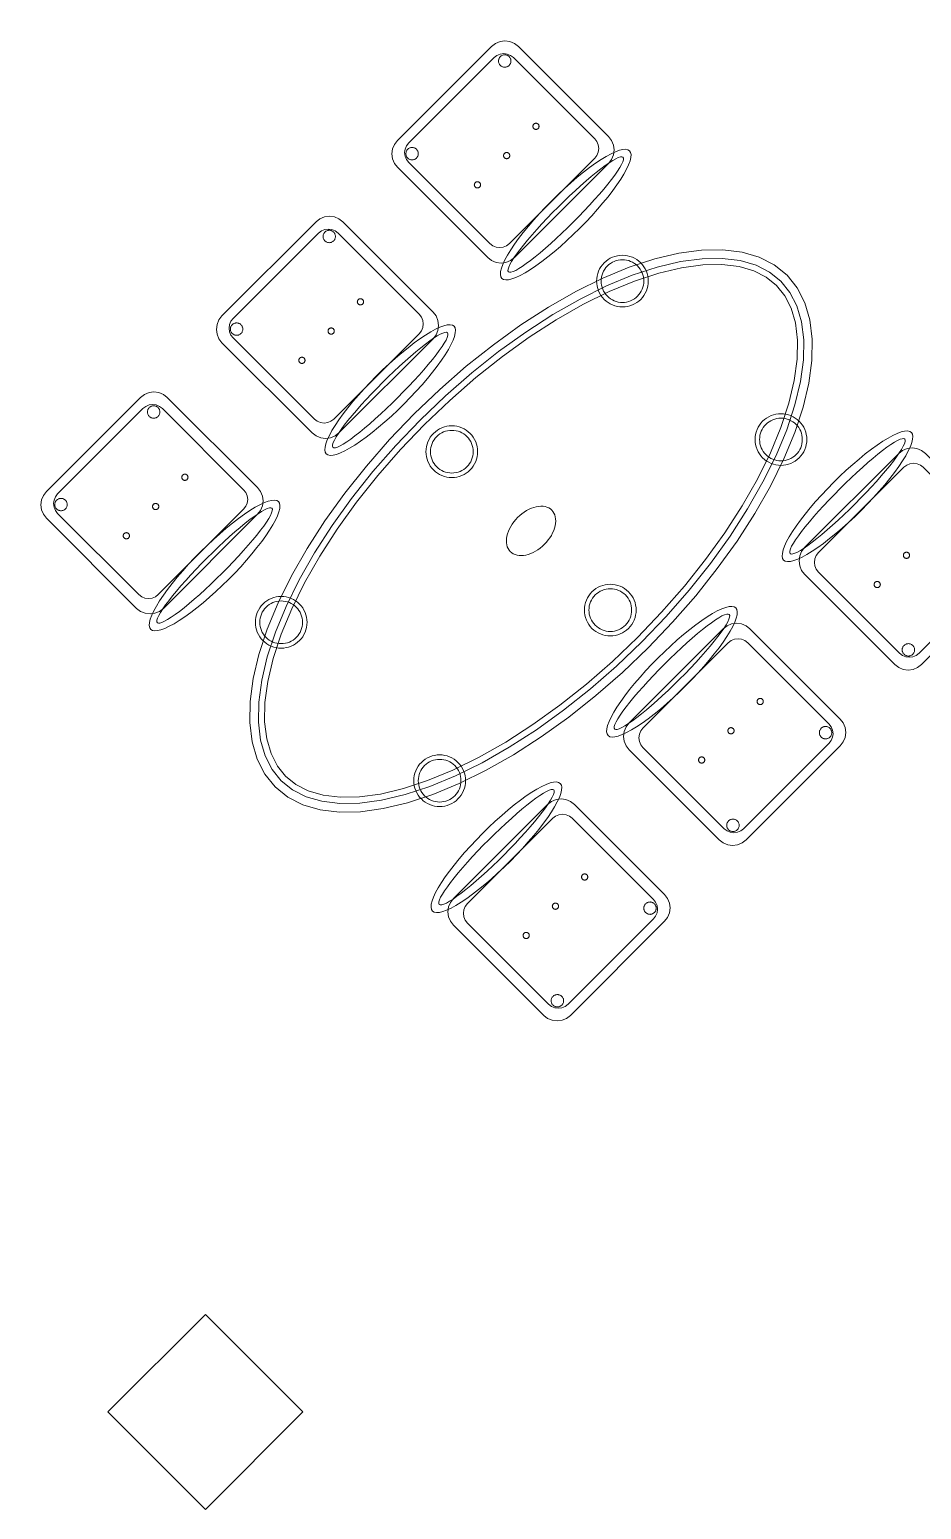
# Model space of a CAD drawing. Header units: metres. Extents: x 2172.2 to 2210.6, y 415.3 to 458.1.
# Drawn here: x 2197.326 to 2199.913, y 432.433 to 436.727 of the extents above; entities that cross this region are included whole.
import ezdxf

# ---------------------------------------------------------------- set-up
doc = ezdxf.new("R2010")
doc.units = ezdxf.units.M
for name, color, linetype, lineweight in [('NC_N1_CHAIRS', 7, 'CONTINUOUS', 13), ('NC_N1_COLUMNS', 7, 'CONTINUOUS', 25), ('NC_N1_TABLES', 7, 'CONTINUOUS', 13), ('NC_N1_WALLS', 7, 'CONTINUOUS', 25)]:
    doc.layers.add(name, color=color, linetype=linetype, lineweight=lineweight)

# ---------------------------------------------------------------- blocks, each defined once
blk = doc.blocks.new('NC_N1_ARCHITECTURE')
at = {"layer": 'NC_N1_COLUMNS', "linetype": 'CONTINUOUS', "lineweight": -2}
blk.add_lwpolyline([(8.11926, -1.283904), (7.83642, -1.566743), (7.553612, -1.283869), (7.83642, -1.001064)], close=True, dxfattribs=at)
blk = doc.blocks.new('NC_N1_TABLE_SIX')
at = {"color": 0, "linetype": 'CONTINUOUS', "lineweight": -2}
for points in [[(1.05, 0), (1.0449, 0.047), (1.0298, 0.0936), (1.0048, 0.1393), (0.9701, 0.1837), (0.926, 0.2263), (0.873, 0.2667), (0.8117, 0.3045), (0.7425, 0.3394), (0.6661, 0.371), (0.5833, 0.3991), (0.495, 0.4233), (0.4018, 0.4435), (0.3048, 0.4593), (0.2048, 0.4708), (0.1029, 0.4777), (0, 0.48), (-0.1029, 0.4777), (-0.2048, 0.4708), (-0.3048, 0.4593), (-0.4018, 0.4435), (-0.495, 0.4233), (-0.5833, 0.3991), (-0.6661, 0.371), (-0.7425, 0.3394), (-0.8117, 0.3045), (-0.873, 0.2667), (-0.926, 0.2263), (-0.9701, 0.1837), (-1.0048, 0.1393), (-1.0298, 0.0936), (-1.0449, 0.047), (-1.05, 0), (-1.0449, -0.047), (-1.0298, -0.0936), (-1.0048, -0.1393), (-0.9701, -0.1837), (-0.926, -0.2263), (-0.873, -0.2667), (-0.8117, -0.3045), (-0.7425, -0.3394), (-0.6661, -0.371), (-0.5833, -0.3991), (-0.495, -0.4233), (-0.4018, -0.4435), (-0.3048, -0.4593), (-0.2048, -0.4708), (-0.1029, -0.4777), (0, -0.48), (0.1029, -0.4777), (0.2048, -0.4708), (0.3048, -0.4593), (0.4018, -0.4435), (0.495, -0.4233), (0.5833, -0.3991), (0.6661, -0.371), (0.7425, -0.3394), (0.8117, -0.3045), (0.873, -0.2667), (0.926, -0.2263), (0.9701, -0.1837), (1.0048, -0.1393), (1.0298, -0.0936), (1.0449, -0.047)], [(1.0249, 0), (1.0204, -0.0418), (1.0068, -0.0837), (0.9838, -0.1255), (0.9515, -0.1669), (0.9097, -0.2073), (0.8589, -0.246), (0.7995, -0.2827), (0.732, -0.3167), (0.6573, -0.3476), (0.576, -0.3752), (0.489, -0.399), (0.3972, -0.4189), (0.3014, -0.4346), (0.2026, -0.4459), (0.1018, -0.4527), (0, -0.455), (-0.1018, -0.4527), (-0.2026, -0.4459), (-0.3014, -0.4346), (-0.3972, -0.4189), (-0.489, -0.399), (-0.576, -0.3752), (-0.6573, -0.3476), (-0.732, -0.3167), (-0.7995, -0.2827), (-0.8589, -0.246), (-0.9097, -0.2073), (-0.9515, -0.1669), (-0.9838, -0.1255), (-1.0068, -0.0837), (-1.0204, -0.0418), (-1.0249, 0), (-1.0204, 0.0418), (-1.0068, 0.0837), (-0.9838, 0.1255), (-0.9515, 0.1669), (-0.9097, 0.2073), (-0.8589, 0.246), (-0.7995, 0.2827), (-0.732, 0.3167), (-0.6573, 0.3476), (-0.576, 0.3752), (-0.489, 0.399), (-0.3972, 0.4189), (-0.3014, 0.4346), (-0.2026, 0.4459), (-0.1018, 0.4527), (0, 0.455), (0.1018, 0.4527), (0.2026, 0.4459), (0.3014, 0.4346), (0.3972, 0.4189), (0.489, 0.399), (0.576, 0.3752), (0.6573, 0.3476), (0.732, 0.3167), (0.7995, 0.2827), (0.8589, 0.246), (0.9097, 0.2073), (0.9515, 0.1669), (0.9838, 0.1255), (1.0068, 0.0837), (1.0204, 0.0418)], [(1.0068, 0), (1.0027, -0.038), (0.9902, -0.0765), (0.9688, -0.1156), (0.938, -0.1548), (0.8979, -0.1936), (0.8487, -0.2312), (0.7907, -0.2669), (0.7245, -0.3003), (0.651, -0.3308), (0.5708, -0.358), (0.4847, -0.3815), (0.3938, -0.4012), (0.2989, -0.4167), (0.2009, -0.4279), (0.101, -0.4347), (0, -0.437), (-0.101, -0.4347), (-0.2009, -0.4279), (-0.2989, -0.4167), (-0.3938, -0.4012), (-0.4847, -0.3815), (-0.5708, -0.358), (-0.651, -0.3308), (-0.7245, -0.3003), (-0.7907, -0.2669), (-0.8487, -0.2312), (-0.8979, -0.1936), (-0.938, -0.1548), (-0.9688, -0.1156), (-0.9902, -0.0765), (-1.0027, -0.038), (-1.0068, 0), (-1.0027, 0.038), (-0.9902, 0.0765), (-0.9688, 0.1156), (-0.938, 0.1548), (-0.8979, 0.1936), (-0.8487, 0.2312), (-0.7907, 0.2669), (-0.7245, 0.3003), (-0.651, 0.3308), (-0.5708, 0.358), (-0.4847, 0.3815), (-0.3938, 0.4012), (-0.2989, 0.4167), (-0.2009, 0.4279), (-0.101, 0.4347), (0, 0.437), (0.101, 0.4347), (0.2009, 0.4279), (0.2989, 0.4167), (0.3938, 0.4012), (0.4847, 0.3815), (0.5708, 0.358), (0.651, 0.3308), (0.7245, 0.3003), (0.7907, 0.2669), (0.8487, 0.2312), (0.8979, 0.1936), (0.938, 0.1548), (0.9688, 0.1156), (0.9902, 0.0765), (1.0027, 0.038)], [(-0.625, 0.325), (-0.6254, 0.3176), (-0.6264, 0.3104), (-0.6282, 0.3032), (-0.6307, 0.2963), (-0.6339, 0.2896), (-0.6376, 0.2833), (-0.642, 0.2774), (-0.647, 0.272), (-0.6524, 0.267), (-0.6583, 0.2626), (-0.6646, 0.2589), (-0.6713, 0.2557), (-0.6782, 0.2532), (-0.6854, 0.2514), (-0.6926, 0.2504), (-0.7, 0.25), (-0.7074, 0.2504), (-0.7146, 0.2514), (-0.7218, 0.2532), (-0.7287, 0.2557), (-0.7354, 0.2589), (-0.7417, 0.2626), (-0.7476, 0.267), (-0.753, 0.272), (-0.758, 0.2774), (-0.7624, 0.2833), (-0.7661, 0.2896), (-0.7693, 0.2963), (-0.7718, 0.3032), (-0.7736, 0.3104), (-0.7746, 0.3176), (-0.775, 0.325), (-0.7746, 0.3324), (-0.7736, 0.3396), (-0.7718, 0.3468), (-0.7693, 0.3537), (-0.7661, 0.3604), (-0.7624, 0.3667), (-0.758, 0.3726), (-0.753, 0.378), (-0.7476, 0.383), (-0.7417, 0.3874), (-0.7354, 0.3911), (-0.7287, 0.3943), (-0.7218, 0.3968), (-0.7146, 0.3986), (-0.7074, 0.3996), (-0.7, 0.4), (-0.6926, 0.3996), (-0.6854, 0.3986), (-0.6782, 0.3968), (-0.6713, 0.3943), (-0.6646, 0.3911), (-0.6583, 0.3874), (-0.6524, 0.383), (-0.647, 0.378), (-0.642, 0.3726), (-0.6376, 0.3667), (-0.6339, 0.3604), (-0.6307, 0.3537), (-0.6282, 0.3468), (-0.6264, 0.3396), (-0.6254, 0.3324)], [(-0.638, 0.325), (-0.6383, 0.3189), (-0.6392, 0.3129), (-0.6407, 0.307), (-0.6427, 0.3013), (-0.6453, 0.2958), (-0.6484, 0.2906), (-0.6521, 0.2857), (-0.6562, 0.2812), (-0.6607, 0.2771), (-0.6656, 0.2734), (-0.6708, 0.2703), (-0.6763, 0.2677), (-0.682, 0.2657), (-0.6879, 0.2642), (-0.6939, 0.2633), (-0.7, 0.263), (-0.7061, 0.2633), (-0.7121, 0.2642), (-0.718, 0.2657), (-0.7237, 0.2677), (-0.7292, 0.2703), (-0.7344, 0.2734), (-0.7393, 0.2771), (-0.7438, 0.2812), (-0.7479, 0.2857), (-0.7516, 0.2906), (-0.7547, 0.2958), (-0.7573, 0.3013), (-0.7593, 0.307), (-0.7608, 0.3129), (-0.7617, 0.3189), (-0.762, 0.325), (-0.7617, 0.3311), (-0.7608, 0.3371), (-0.7593, 0.343), (-0.7573, 0.3487), (-0.7547, 0.3542), (-0.7516, 0.3594), (-0.7479, 0.3643), (-0.7438, 0.3688), (-0.7393, 0.3729), (-0.7344, 0.3766), (-0.7292, 0.3797), (-0.7237, 0.3823), (-0.718, 0.3843), (-0.7121, 0.3858), (-0.7061, 0.3867), (-0.7, 0.387), (-0.6939, 0.3867), (-0.6879, 0.3858), (-0.682, 0.3843), (-0.6763, 0.3823), (-0.6708, 0.3797), (-0.6656, 0.3766), (-0.6607, 0.3729), (-0.6562, 0.3688), (-0.6521, 0.3643), (-0.6484, 0.3594), (-0.6453, 0.3542), (-0.6427, 0.3487), (-0.6407, 0.343), (-0.6392, 0.3371), (-0.6383, 0.3311)], [(0.075, 0.325), (0.0746, 0.3176), (0.0736, 0.3104), (0.0718, 0.3032), (0.0693, 0.2963), (0.0661, 0.2896), (0.0624, 0.2833), (0.058, 0.2774), (0.053, 0.272), (0.0476, 0.267), (0.0417, 0.2626), (0.0354, 0.2589), (0.0287, 0.2557), (0.0218, 0.2532), (0.0146, 0.2514), (0.0074, 0.2504), (0, 0.25), (-0.0074, 0.2504), (-0.0146, 0.2514), (-0.0218, 0.2532), (-0.0287, 0.2557), (-0.0354, 0.2589), (-0.0417, 0.2626), (-0.0476, 0.267), (-0.053, 0.272), (-0.058, 0.2774), (-0.0624, 0.2833), (-0.0661, 0.2896), (-0.0693, 0.2963), (-0.0718, 0.3032), (-0.0736, 0.3104), (-0.0746, 0.3176), (-0.075, 0.325), (-0.0746, 0.3324), (-0.0736, 0.3396), (-0.0718, 0.3468), (-0.0693, 0.3537), (-0.0661, 0.3604), (-0.0624, 0.3667), (-0.058, 0.3726), (-0.053, 0.378), (-0.0476, 0.383), (-0.0417, 0.3874), (-0.0354, 0.3911), (-0.0287, 0.3943), (-0.0218, 0.3968), (-0.0146, 0.3986), (-0.0074, 0.3996), (0, 0.4), (0.0074, 0.3996), (0.0146, 0.3986), (0.0218, 0.3968), (0.0287, 0.3943), (0.0354, 0.3911), (0.0417, 0.3874), (0.0476, 0.383), (0.053, 0.378), (0.058, 0.3726), (0.0624, 0.3667), (0.0661, 0.3604), (0.0693, 0.3537), (0.0718, 0.3468), (0.0736, 0.3396), (0.0746, 0.3324)], [(0.062, 0.325), (0.0617, 0.3189), (0.0608, 0.3129), (0.0593, 0.307), (0.0573, 0.3013), (0.0547, 0.2958), (0.0516, 0.2906), (0.0479, 0.2857), (0.0438, 0.2812), (0.0393, 0.2771), (0.0344, 0.2734), (0.0292, 0.2703), (0.0237, 0.2677), (0.018, 0.2657), (0.0121, 0.2642), (0.0061, 0.2633), (0, 0.263), (-0.0061, 0.2633), (-0.0121, 0.2642), (-0.018, 0.2657), (-0.0237, 0.2677), (-0.0292, 0.2703), (-0.0344, 0.2734), (-0.0393, 0.2771), (-0.0438, 0.2812), (-0.0479, 0.2857), (-0.0516, 0.2906), (-0.0547, 0.2958), (-0.0573, 0.3013), (-0.0593, 0.307), (-0.0608, 0.3129), (-0.0617, 0.3189), (-0.062, 0.325), (-0.0617, 0.3311), (-0.0608, 0.3371), (-0.0593, 0.343), (-0.0573, 0.3487), (-0.0547, 0.3542), (-0.0516, 0.3594), (-0.0479, 0.3643), (-0.0438, 0.3688), (-0.0393, 0.3729), (-0.0344, 0.3766), (-0.0292, 0.3797), (-0.0237, 0.3823), (-0.018, 0.3843), (-0.0121, 0.3858), (-0.0061, 0.3867), (0, 0.387), (0.0061, 0.3867), (0.0121, 0.3858), (0.018, 0.3843), (0.0237, 0.3823), (0.0292, 0.3797), (0.0344, 0.3766), (0.0393, 0.3729), (0.0438, 0.3688), (0.0479, 0.3643), (0.0516, 0.3594), (0.0547, 0.3542), (0.0573, 0.3487), (0.0593, 0.343), (0.0608, 0.3371), (0.0617, 0.3311)], [(0.775, 0.325), (0.7746, 0.3176), (0.7736, 0.3104), (0.7718, 0.3032), (0.7693, 0.2963), (0.7661, 0.2896), (0.7624, 0.2833), (0.758, 0.2774), (0.753, 0.272), (0.7476, 0.267), (0.7417, 0.2626), (0.7354, 0.2589), (0.7287, 0.2557), (0.7218, 0.2532), (0.7146, 0.2514), (0.7074, 0.2504), (0.7, 0.25), (0.6926, 0.2504), (0.6854, 0.2514), (0.6782, 0.2532), (0.6713, 0.2557), (0.6646, 0.2589), (0.6583, 0.2626), (0.6524, 0.267), (0.647, 0.272), (0.642, 0.2774), (0.6376, 0.2833), (0.6339, 0.2896), (0.6307, 0.2963), (0.6282, 0.3032), (0.6264, 0.3104), (0.6254, 0.3176), (0.625, 0.325), (0.6254, 0.3324), (0.6264, 0.3396), (0.6282, 0.3468), (0.6307, 0.3537), (0.6339, 0.3604), (0.6376, 0.3667), (0.642, 0.3726), (0.647, 0.378), (0.6524, 0.383), (0.6583, 0.3874), (0.6646, 0.3911), (0.6713, 0.3943), (0.6782, 0.3968), (0.6854, 0.3986), (0.6926, 0.3996), (0.7, 0.4), (0.7074, 0.3996), (0.7146, 0.3986), (0.7218, 0.3968), (0.7287, 0.3943), (0.7354, 0.3911), (0.7417, 0.3874), (0.7476, 0.383), (0.753, 0.378), (0.758, 0.3726), (0.7624, 0.3667), (0.7661, 0.3604), (0.7693, 0.3537), (0.7718, 0.3468), (0.7736, 0.3396), (0.7746, 0.3324)], [(0.762, 0.325), (0.7617, 0.3189), (0.7608, 0.3129), (0.7593, 0.307), (0.7573, 0.3013), (0.7547, 0.2958), (0.7516, 0.2906), (0.7479, 0.2857), (0.7438, 0.2812), (0.7393, 0.2771), (0.7344, 0.2734), (0.7292, 0.2703), (0.7237, 0.2677), (0.718, 0.2657), (0.7121, 0.2642), (0.7061, 0.2633), (0.7, 0.263), (0.6939, 0.2633), (0.6879, 0.2642), (0.682, 0.2657), (0.6763, 0.2677), (0.6708, 0.2703), (0.6656, 0.2734), (0.6607, 0.2771), (0.6562, 0.2812), (0.6521, 0.2857), (0.6484, 0.2906), (0.6453, 0.2958), (0.6427, 0.3013), (0.6407, 0.307), (0.6392, 0.3129), (0.6383, 0.3189), (0.638, 0.325), (0.6383, 0.3311), (0.6392, 0.3371), (0.6407, 0.343), (0.6427, 0.3487), (0.6453, 0.3542), (0.6484, 0.3594), (0.6521, 0.3643), (0.6562, 0.3688), (0.6607, 0.3729), (0.6656, 0.3766), (0.6708, 0.3797), (0.6763, 0.3823), (0.682, 0.3843), (0.6879, 0.3858), (0.6939, 0.3867), (0.7, 0.387), (0.7061, 0.3867), (0.7121, 0.3858), (0.718, 0.3843), (0.7237, 0.3823), (0.7292, 0.3797), (0.7344, 0.3766), (0.7393, 0.3729), (0.7438, 0.3688), (0.7479, 0.3643), (0.7516, 0.3594), (0.7547, 0.3542), (0.7573, 0.3487), (0.7593, 0.343), (0.7608, 0.3371), (0.7617, 0.3311)], [(0.085, 0), (0.0846, 0.0054), (0.0834, 0.0107), (0.0813, 0.016), (0.0785, 0.021), (0.075, 0.0259), (0.0707, 0.0306), (0.0657, 0.0349), (0.0601, 0.0389), (0.0539, 0.0425), (0.0472, 0.0457), (0.0401, 0.0485), (0.0325, 0.0508), (0.0247, 0.0526), (0.0166, 0.0539), (0.0083, 0.0547), (0, 0.055), (-0.0083, 0.0547), (-0.0166, 0.0539), (-0.0247, 0.0526), (-0.0325, 0.0508), (-0.0401, 0.0485), (-0.0472, 0.0457), (-0.0539, 0.0425), (-0.0601, 0.0389), (-0.0657, 0.0349), (-0.0707, 0.0306), (-0.075, 0.0259), (-0.0785, 0.021), (-0.0813, 0.016), (-0.0834, 0.0107), (-0.0846, 0.0054), (-0.085, 0), (-0.0846, -0.0054), (-0.0834, -0.0107), (-0.0813, -0.016), (-0.0785, -0.021), (-0.075, -0.0259), (-0.0707, -0.0306), (-0.0657, -0.0349), (-0.0601, -0.0389), (-0.0539, -0.0425), (-0.0472, -0.0457), (-0.0401, -0.0485), (-0.0325, -0.0508), (-0.0247, -0.0526), (-0.0166, -0.0539), (-0.0083, -0.0547), (0, -0.055), (0.0083, -0.0547), (0.0166, -0.0539), (0.0247, -0.0526), (0.0325, -0.0508), (0.0401, -0.0485), (0.0472, -0.0457), (0.0539, -0.0425), (0.0601, -0.0389), (0.0657, -0.0349), (0.0707, -0.0306), (0.075, -0.0259), (0.0785, -0.021), (0.0813, -0.016), (0.0834, -0.0107), (0.0846, -0.0054)], [(-0.625, -0.325), (-0.6254, -0.3324), (-0.6264, -0.3396), (-0.6282, -0.3468), (-0.6307, -0.3537), (-0.6339, -0.3604), (-0.6376, -0.3667), (-0.642, -0.3726), (-0.647, -0.378), (-0.6524, -0.383), (-0.6583, -0.3874), (-0.6646, -0.3911), (-0.6713, -0.3943), (-0.6782, -0.3968), (-0.6854, -0.3986), (-0.6926, -0.3996), (-0.7, -0.4), (-0.7074, -0.3996), (-0.7146, -0.3986), (-0.7218, -0.3968), (-0.7287, -0.3943), (-0.7354, -0.3911), (-0.7417, -0.3874), (-0.7476, -0.383), (-0.753, -0.378), (-0.758, -0.3726), (-0.7624, -0.3667), (-0.7661, -0.3604), (-0.7693, -0.3537), (-0.7718, -0.3468), (-0.7736, -0.3396), (-0.7746, -0.3324), (-0.775, -0.325), (-0.7746, -0.3176), (-0.7736, -0.3104), (-0.7718, -0.3032), (-0.7693, -0.2963), (-0.7661, -0.2896), (-0.7624, -0.2833), (-0.758, -0.2774), (-0.753, -0.272), (-0.7476, -0.267), (-0.7417, -0.2626), (-0.7354, -0.2589), (-0.7287, -0.2557), (-0.7218, -0.2532), (-0.7146, -0.2514), (-0.7074, -0.2504), (-0.7, -0.25), (-0.6926, -0.2504), (-0.6854, -0.2514), (-0.6782, -0.2532), (-0.6713, -0.2557), (-0.6646, -0.2589), (-0.6583, -0.2626), (-0.6524, -0.267), (-0.647, -0.272), (-0.642, -0.2774), (-0.6376, -0.2833), (-0.6339, -0.2896), (-0.6307, -0.2963), (-0.6282, -0.3032), (-0.6264, -0.3104), (-0.6254, -0.3176)], [(0.075, -0.325), (0.0746, -0.3324), (0.0736, -0.3396), (0.0718, -0.3468), (0.0693, -0.3537), (0.0661, -0.3604), (0.0624, -0.3667), (0.058, -0.3726), (0.053, -0.378), (0.0476, -0.383), (0.0417, -0.3874), (0.0354, -0.3911), (0.0287, -0.3943), (0.0218, -0.3968), (0.0146, -0.3986), (0.0074, -0.3996), (0, -0.4), (-0.0074, -0.3996), (-0.0146, -0.3986), (-0.0218, -0.3968), (-0.0287, -0.3943), (-0.0354, -0.3911), (-0.0417, -0.3874), (-0.0476, -0.383), (-0.053, -0.378), (-0.058, -0.3726), (-0.0624, -0.3667), (-0.0661, -0.3604), (-0.0693, -0.3537), (-0.0718, -0.3468), (-0.0736, -0.3396), (-0.0746, -0.3324), (-0.075, -0.325), (-0.0746, -0.3176), (-0.0736, -0.3104), (-0.0718, -0.3032), (-0.0693, -0.2963), (-0.0661, -0.2896), (-0.0624, -0.2833), (-0.058, -0.2774), (-0.053, -0.272), (-0.0476, -0.267), (-0.0417, -0.2626), (-0.0354, -0.2589), (-0.0287, -0.2557), (-0.0218, -0.2532), (-0.0146, -0.2514), (-0.0074, -0.2504), (0, -0.25), (0.0074, -0.2504), (0.0146, -0.2514), (0.0218, -0.2532), (0.0287, -0.2557), (0.0354, -0.2589), (0.0417, -0.2626), (0.0476, -0.267), (0.053, -0.272), (0.058, -0.2774), (0.0624, -0.2833), (0.0661, -0.2896), (0.0693, -0.2963), (0.0718, -0.3032), (0.0736, -0.3104), (0.0746, -0.3176)], [(0.775, -0.325), (0.7746, -0.3324), (0.7736, -0.3396), (0.7718, -0.3468), (0.7693, -0.3537), (0.7661, -0.3604), (0.7624, -0.3667), (0.758, -0.3726), (0.753, -0.378), (0.7476, -0.383), (0.7417, -0.3874), (0.7354, -0.3911), (0.7287, -0.3943), (0.7218, -0.3968), (0.7146, -0.3986), (0.7074, -0.3996), (0.7, -0.4), (0.6926, -0.3996), (0.6854, -0.3986), (0.6782, -0.3968), (0.6713, -0.3943), (0.6646, -0.3911), (0.6583, -0.3874), (0.6524, -0.383), (0.647, -0.378), (0.642, -0.3726), (0.6376, -0.3667), (0.6339, -0.3604), (0.6307, -0.3537), (0.6282, -0.3468), (0.6264, -0.3396), (0.6254, -0.3324), (0.625, -0.325), (0.6254, -0.3176), (0.6264, -0.3104), (0.6282, -0.3032), (0.6307, -0.2963), (0.6339, -0.2896), (0.6376, -0.2833), (0.642, -0.2774), (0.647, -0.272), (0.6524, -0.267), (0.6583, -0.2626), (0.6646, -0.2589), (0.6713, -0.2557), (0.6782, -0.2532), (0.6854, -0.2514), (0.6926, -0.2504), (0.7, -0.25), (0.7074, -0.2504), (0.7146, -0.2514), (0.7218, -0.2532), (0.7287, -0.2557), (0.7354, -0.2589), (0.7417, -0.2626), (0.7476, -0.267), (0.753, -0.272), (0.758, -0.2774), (0.7624, -0.2833), (0.7661, -0.2896), (0.7693, -0.2963), (0.7718, -0.3032), (0.7736, -0.3104), (0.7746, -0.3176)], [(-0.638, -0.325), (-0.6383, -0.3311), (-0.6392, -0.3371), (-0.6407, -0.343), (-0.6427, -0.3487), (-0.6453, -0.3542), (-0.6484, -0.3594), (-0.6521, -0.3643), (-0.6562, -0.3688), (-0.6607, -0.3729), (-0.6656, -0.3766), (-0.6708, -0.3797), (-0.6763, -0.3823), (-0.682, -0.3843), (-0.6879, -0.3858), (-0.6939, -0.3867), (-0.7, -0.387), (-0.7061, -0.3867), (-0.7121, -0.3858), (-0.718, -0.3843), (-0.7237, -0.3823), (-0.7292, -0.3797), (-0.7344, -0.3766), (-0.7393, -0.3729), (-0.7438, -0.3688), (-0.7479, -0.3643), (-0.7516, -0.3594), (-0.7547, -0.3542), (-0.7573, -0.3487), (-0.7593, -0.343), (-0.7608, -0.3371), (-0.7617, -0.3311), (-0.762, -0.325), (-0.7617, -0.3189), (-0.7608, -0.3129), (-0.7593, -0.307), (-0.7573, -0.3013), (-0.7547, -0.2958), (-0.7516, -0.2906), (-0.7479, -0.2857), (-0.7438, -0.2812), (-0.7393, -0.2771), (-0.7344, -0.2734), (-0.7292, -0.2703), (-0.7237, -0.2677), (-0.718, -0.2657), (-0.7121, -0.2642), (-0.7061, -0.2633), (-0.7, -0.263), (-0.6939, -0.2633), (-0.6879, -0.2642), (-0.682, -0.2657), (-0.6763, -0.2677), (-0.6708, -0.2703), (-0.6656, -0.2734), (-0.6607, -0.2771), (-0.6562, -0.2812), (-0.6521, -0.2857), (-0.6484, -0.2906), (-0.6453, -0.2958), (-0.6427, -0.3013), (-0.6407, -0.307), (-0.6392, -0.3129), (-0.6383, -0.3189)], [(0.062, -0.325), (0.0617, -0.3311), (0.0608, -0.3371), (0.0593, -0.343), (0.0573, -0.3487), (0.0547, -0.3542), (0.0516, -0.3594), (0.0479, -0.3643), (0.0438, -0.3688), (0.0393, -0.3729), (0.0344, -0.3766), (0.0292, -0.3797), (0.0237, -0.3823), (0.018, -0.3843), (0.0121, -0.3858), (0.0061, -0.3867), (0, -0.387), (-0.0061, -0.3867), (-0.0121, -0.3858), (-0.018, -0.3843), (-0.0237, -0.3823), (-0.0292, -0.3797), (-0.0344, -0.3766), (-0.0393, -0.3729), (-0.0438, -0.3688), (-0.0479, -0.3643), (-0.0516, -0.3594), (-0.0547, -0.3542), (-0.0573, -0.3487), (-0.0593, -0.343), (-0.0608, -0.3371), (-0.0617, -0.3311), (-0.062, -0.325), (-0.0617, -0.3189), (-0.0608, -0.3129), (-0.0593, -0.307), (-0.0573, -0.3013), (-0.0547, -0.2958), (-0.0516, -0.2906), (-0.0479, -0.2857), (-0.0438, -0.2812), (-0.0393, -0.2771), (-0.0344, -0.2734), (-0.0292, -0.2703), (-0.0237, -0.2677), (-0.018, -0.2657), (-0.0121, -0.2642), (-0.0061, -0.2633), (0, -0.263), (0.0061, -0.2633), (0.0121, -0.2642), (0.018, -0.2657), (0.0237, -0.2677), (0.0292, -0.2703), (0.0344, -0.2734), (0.0393, -0.2771), (0.0438, -0.2812), (0.0479, -0.2857), (0.0516, -0.2906), (0.0547, -0.2958), (0.0573, -0.3013), (0.0593, -0.307), (0.0608, -0.3129), (0.0617, -0.3189)], [(0.762, -0.325), (0.7617, -0.3311), (0.7608, -0.3371), (0.7593, -0.343), (0.7573, -0.3487), (0.7547, -0.3542), (0.7516, -0.3594), (0.7479, -0.3643), (0.7438, -0.3688), (0.7393, -0.3729), (0.7344, -0.3766), (0.7292, -0.3797), (0.7237, -0.3823), (0.718, -0.3843), (0.7121, -0.3858), (0.7061, -0.3867), (0.7, -0.387), (0.6939, -0.3867), (0.6879, -0.3858), (0.682, -0.3843), (0.6763, -0.3823), (0.6708, -0.3797), (0.6656, -0.3766), (0.6607, -0.3729), (0.6562, -0.3688), (0.6521, -0.3643), (0.6484, -0.3594), (0.6453, -0.3542), (0.6427, -0.3487), (0.6407, -0.343), (0.6392, -0.3371), (0.6383, -0.3311), (0.638, -0.325), (0.6383, -0.3189), (0.6392, -0.3129), (0.6407, -0.307), (0.6427, -0.3013), (0.6453, -0.2958), (0.6484, -0.2906), (0.6521, -0.2857), (0.6562, -0.2812), (0.6607, -0.2771), (0.6656, -0.2734), (0.6708, -0.2703), (0.6763, -0.2677), (0.682, -0.2657), (0.6879, -0.2642), (0.6939, -0.2633), (0.7, -0.263), (0.7061, -0.2633), (0.7121, -0.2642), (0.718, -0.2657), (0.7237, -0.2677), (0.7292, -0.2703), (0.7344, -0.2734), (0.7393, -0.2771), (0.7438, -0.2812), (0.7479, -0.2857), (0.7516, -0.2906), (0.7547, -0.2958), (0.7573, -0.3013), (0.7593, -0.307), (0.7608, -0.3129), (0.7617, -0.3189)]]:
    blk.add_lwpolyline(points, close=True, dxfattribs=at)
blk = doc.blocks.new('NC_N1_CHAIR_IVORY')
at = {"color": 0, "linetype": 'CONTINUOUS', "lineweight": -2}
for points in [[(0.262, 0.222), (0.2607, 0.2276), (0.257, 0.2331), (0.2507, 0.2385), (0.2421, 0.2438), (0.2311, 0.2489), (0.2178, 0.2537), (0.2025, 0.2582), (0.1853, 0.2623), (0.1662, 0.2661), (0.1456, 0.2694), (0.1235, 0.2723), (0.1003, 0.2747), (0.0761, 0.2765), (0.0511, 0.2779), (0.0257, 0.2787), (0, 0.279), (-0.0257, 0.2787), (-0.0511, 0.2779), (-0.0761, 0.2765), (-0.1003, 0.2747), (-0.1235, 0.2723), (-0.1456, 0.2694), (-0.1662, 0.2661), (-0.1853, 0.2623), (-0.2025, 0.2582), (-0.2178, 0.2537), (-0.2311, 0.2489), (-0.2421, 0.2438), (-0.2507, 0.2385), (-0.257, 0.2331), (-0.2607, 0.2276), (-0.262, 0.222), (-0.2607, 0.2164), (-0.257, 0.2109), (-0.2507, 0.2055), (-0.2421, 0.2002), (-0.2311, 0.1951), (-0.2178, 0.1903), (-0.2025, 0.1858), (-0.1853, 0.1817), (-0.1662, 0.1779), (-0.1456, 0.1746), (-0.1235, 0.1717), (-0.1003, 0.1693), (-0.0761, 0.1675), (-0.0511, 0.1661), (-0.0257, 0.1653), (0, 0.165), (0.0257, 0.1653), (0.0511, 0.1661), (0.0761, 0.1675), (0.1003, 0.1693), (0.1235, 0.1717), (0.1456, 0.1746), (0.1662, 0.1779), (0.1853, 0.1817), (0.2025, 0.1858), (0.2178, 0.1903), (0.2311, 0.1951), (0.2421, 0.2002), (0.2507, 0.2055), (0.257, 0.2109), (0.2607, 0.2164)], [(0.235, 0.222), (0.2339, 0.225), (0.2305, 0.228), (0.2249, 0.231), (0.2171, 0.2339), (0.2073, 0.2366), (0.1954, 0.2392), (0.1817, 0.2417), (0.1662, 0.2439), (0.1491, 0.246), (0.1306, 0.2478), (0.1108, 0.2493), (0.0899, 0.2506), (0.0682, 0.2517), (0.0458, 0.2524), (0.023, 0.2529), (0, 0.253), (-0.023, 0.2529), (-0.0458, 0.2524), (-0.0682, 0.2517), (-0.0899, 0.2506), (-0.1108, 0.2493), (-0.1306, 0.2478), (-0.1491, 0.246), (-0.1662, 0.2439), (-0.1817, 0.2417), (-0.1954, 0.2392), (-0.2073, 0.2366), (-0.2171, 0.2339), (-0.2249, 0.231), (-0.2305, 0.228), (-0.2339, 0.225), (-0.235, 0.222), (-0.2339, 0.219), (-0.2305, 0.216), (-0.2249, 0.213), (-0.2171, 0.2101), (-0.2073, 0.2074), (-0.1954, 0.2048), (-0.1817, 0.2023), (-0.1662, 0.2001), (-0.1491, 0.198), (-0.1306, 0.1962), (-0.1108, 0.1947), (-0.0899, 0.1934), (-0.0682, 0.1923), (-0.0458, 0.1916), (-0.023, 0.1911), (0, 0.191), (0.023, 0.1911), (0.0458, 0.1916), (0.0682, 0.1923), (0.0899, 0.1934), (0.1108, 0.1947), (0.1306, 0.1962), (0.1491, 0.198), (0.1662, 0.2001), (0.1817, 0.2023), (0.1954, 0.2048), (0.2073, 0.2074), (0.2171, 0.2101), (0.2249, 0.213), (0.2305, 0.216), (0.2339, 0.219)], [(0.193, -0.275), (-0.193, -0.275), (-0.2072, -0.2731), (-0.2205, -0.2676), (-0.2319, -0.2589), (-0.2406, -0.2475), (-0.2461, -0.2342), (-0.248, -0.22), (-0.248, 0.15), (-0.2461, 0.1642), (-0.2406, 0.1775), (-0.2319, 0.1889), (-0.2205, 0.1976), (-0.2072, 0.2031), (-0.193, 0.205), (0.193, 0.205), (0.2072, 0.2031), (0.2205, 0.1976), (0.2319, 0.1889), (0.2406, 0.1775), (0.2461, 0.1642), (0.248, 0.15), (0.248, -0.22), (0.2461, -0.2342), (0.2406, -0.2475), (0.2319, -0.2589), (0.2205, -0.2676), (0.2072, -0.2731)], [(0.175, -0.247), (-0.175, -0.247), (-0.1854, -0.2456), (-0.195, -0.2416), (-0.2033, -0.2353), (-0.2096, -0.227), (-0.2136, -0.2174), (-0.215, -0.207), (-0.215, 0.126), (-0.2136, 0.1364), (-0.2096, 0.146), (-0.2033, 0.1543), (-0.195, 0.1606), (-0.1854, 0.1646), (-0.175, 0.166), (0.175, 0.166), (0.1854, 0.1646), (0.195, 0.1606), (0.2033, 0.1543), (0.2096, 0.146), (0.2136, 0.1364), (0.215, 0.126), (0.215, -0.207), (0.2136, -0.2174), (0.2096, -0.227), (0.2033, -0.2353), (0.195, -0.2416), (0.1854, -0.2456)], [(-0.111, -0.02), (-0.111, -0.0209), (-0.1112, -0.0218), (-0.1114, -0.0226), (-0.1117, -0.0234), (-0.1121, -0.0242), (-0.1125, -0.025), (-0.113, -0.0257), (-0.1136, -0.0264), (-0.1143, -0.027), (-0.115, -0.0275), (-0.1158, -0.0279), (-0.1166, -0.0283), (-0.1174, -0.0286), (-0.1182, -0.0288), (-0.1191, -0.029), (-0.12, -0.029), (-0.1209, -0.029), (-0.1218, -0.0288), (-0.1226, -0.0286), (-0.1234, -0.0283), (-0.1242, -0.0279), (-0.125, -0.0275), (-0.1257, -0.027), (-0.1264, -0.0264), (-0.127, -0.0257), (-0.1275, -0.025), (-0.1279, -0.0242), (-0.1283, -0.0234), (-0.1286, -0.0226), (-0.1288, -0.0218), (-0.129, -0.0209), (-0.129, -0.02), (-0.129, -0.0191), (-0.1288, -0.0182), (-0.1286, -0.0174), (-0.1283, -0.0166), (-0.1279, -0.0158), (-0.1275, -0.015), (-0.127, -0.0143), (-0.1264, -0.0136), (-0.1257, -0.013), (-0.125, -0.0125), (-0.1242, -0.0121), (-0.1234, -0.0117), (-0.1226, -0.0114), (-0.1218, -0.0112), (-0.1209, -0.011), (-0.12, -0.011), (-0.1191, -0.011), (-0.1182, -0.0112), (-0.1174, -0.0114), (-0.1166, -0.0117), (-0.1158, -0.0121), (-0.115, -0.0125), (-0.1143, -0.013), (-0.1136, -0.0136), (-0.113, -0.0143), (-0.1125, -0.015), (-0.1121, -0.0158), (-0.1117, -0.0166), (-0.1114, -0.0174), (-0.1112, -0.0182), (-0.111, -0.0191)], [(0.009, -0.02), (0.009, -0.0209), (0.0088, -0.0218), (0.0086, -0.0226), (0.0083, -0.0234), (0.0079, -0.0242), (0.0075, -0.025), (0.007, -0.0257), (0.0064, -0.0264), (0.0057, -0.027), (0.005, -0.0275), (0.0042, -0.0279), (0.0034, -0.0283), (0.0026, -0.0286), (0.0018, -0.0288), (0.0009, -0.029), (0, -0.029), (-0.0009, -0.029), (-0.0018, -0.0288), (-0.0026, -0.0286), (-0.0034, -0.0283), (-0.0042, -0.0279), (-0.005, -0.0275), (-0.0057, -0.027), (-0.0064, -0.0264), (-0.007, -0.0257), (-0.0075, -0.025), (-0.0079, -0.0242), (-0.0083, -0.0234), (-0.0086, -0.0226), (-0.0088, -0.0218), (-0.009, -0.0209), (-0.009, -0.02), (-0.009, -0.0191), (-0.0088, -0.0182), (-0.0086, -0.0174), (-0.0083, -0.0166), (-0.0079, -0.0158), (-0.0075, -0.015), (-0.007, -0.0143), (-0.0064, -0.0136), (-0.0057, -0.013), (-0.005, -0.0125), (-0.0042, -0.0121), (-0.0034, -0.0117), (-0.0026, -0.0114), (-0.0018, -0.0112), (-0.0009, -0.011), (0, -0.011), (0.0009, -0.011), (0.0018, -0.0112), (0.0026, -0.0114), (0.0034, -0.0117), (0.0042, -0.0121), (0.005, -0.0125), (0.0057, -0.013), (0.0064, -0.0136), (0.007, -0.0143), (0.0075, -0.015), (0.0079, -0.0158), (0.0083, -0.0166), (0.0086, -0.0174), (0.0088, -0.0182), (0.009, -0.0191)], [(0.129, -0.02), (0.129, -0.0209), (0.1288, -0.0218), (0.1286, -0.0226), (0.1283, -0.0234), (0.1279, -0.0242), (0.1275, -0.025), (0.127, -0.0257), (0.1264, -0.0264), (0.1257, -0.027), (0.125, -0.0275), (0.1242, -0.0279), (0.1234, -0.0283), (0.1226, -0.0286), (0.1218, -0.0288), (0.1209, -0.029), (0.12, -0.029), (0.1191, -0.029), (0.1182, -0.0288), (0.1174, -0.0286), (0.1166, -0.0283), (0.1158, -0.0279), (0.115, -0.0275), (0.1143, -0.027), (0.1136, -0.0264), (0.113, -0.0257), (0.1125, -0.025), (0.1121, -0.0242), (0.1117, -0.0234), (0.1114, -0.0226), (0.1112, -0.0218), (0.111, -0.0209), (0.111, -0.02), (0.111, -0.0191), (0.1112, -0.0182), (0.1114, -0.0174), (0.1117, -0.0166), (0.1121, -0.0158), (0.1125, -0.015), (0.113, -0.0143), (0.1136, -0.0136), (0.1143, -0.013), (0.115, -0.0125), (0.1158, -0.0121), (0.1166, -0.0117), (0.1174, -0.0114), (0.1182, -0.0112), (0.1191, -0.011), (0.12, -0.011), (0.1209, -0.011), (0.1218, -0.0112), (0.1226, -0.0114), (0.1234, -0.0117), (0.1242, -0.0121), (0.125, -0.0125), (0.1257, -0.013), (0.1264, -0.0136), (0.127, -0.0143), (0.1275, -0.015), (0.1279, -0.0158), (0.1283, -0.0166), (0.1286, -0.0174), (0.1288, -0.0182), (0.129, -0.0191)], [(-0.172, -0.218), (-0.1721, -0.2198), (-0.1723, -0.2215), (-0.1728, -0.2232), (-0.1734, -0.2249), (-0.1741, -0.2265), (-0.175, -0.228), (-0.1761, -0.2294), (-0.1773, -0.2307), (-0.1786, -0.2319), (-0.18, -0.233), (-0.1815, -0.2339), (-0.1831, -0.2346), (-0.1848, -0.2352), (-0.1865, -0.2357), (-0.1882, -0.2359), (-0.19, -0.236), (-0.1918, -0.2359), (-0.1935, -0.2357), (-0.1952, -0.2352), (-0.1969, -0.2346), (-0.1985, -0.2339), (-0.2, -0.233), (-0.2014, -0.2319), (-0.2027, -0.2307), (-0.2039, -0.2294), (-0.205, -0.228), (-0.2059, -0.2265), (-0.2066, -0.2249), (-0.2072, -0.2232), (-0.2077, -0.2215), (-0.2079, -0.2198), (-0.208, -0.218), (-0.2079, -0.2162), (-0.2077, -0.2145), (-0.2072, -0.2128), (-0.2066, -0.2111), (-0.2059, -0.2095), (-0.205, -0.208), (-0.2039, -0.2066), (-0.2027, -0.2053), (-0.2014, -0.2041), (-0.2, -0.203), (-0.1985, -0.2021), (-0.1969, -0.2014), (-0.1952, -0.2008), (-0.1935, -0.2003), (-0.1918, -0.2001), (-0.19, -0.2), (-0.1882, -0.2001), (-0.1865, -0.2003), (-0.1848, -0.2008), (-0.1831, -0.2014), (-0.1815, -0.2021), (-0.18, -0.203), (-0.1786, -0.2041), (-0.1773, -0.2053), (-0.1761, -0.2066), (-0.175, -0.208), (-0.1741, -0.2095), (-0.1734, -0.2111), (-0.1728, -0.2128), (-0.1723, -0.2145), (-0.1721, -0.2162)], [(0.208, -0.218), (0.2079, -0.2198), (0.2077, -0.2215), (0.2072, -0.2232), (0.2066, -0.2249), (0.2059, -0.2265), (0.205, -0.228), (0.2039, -0.2294), (0.2027, -0.2307), (0.2014, -0.2319), (0.2, -0.233), (0.1985, -0.2339), (0.1969, -0.2346), (0.1952, -0.2352), (0.1935, -0.2357), (0.1918, -0.2359), (0.19, -0.236), (0.1882, -0.2359), (0.1865, -0.2357), (0.1848, -0.2352), (0.1831, -0.2346), (0.1815, -0.2339), (0.18, -0.233), (0.1786, -0.2319), (0.1773, -0.2307), (0.1761, -0.2294), (0.175, -0.228), (0.1741, -0.2265), (0.1734, -0.2249), (0.1728, -0.2232), (0.1723, -0.2215), (0.1721, -0.2198), (0.172, -0.218), (0.1721, -0.2162), (0.1723, -0.2145), (0.1728, -0.2128), (0.1734, -0.2111), (0.1741, -0.2095), (0.175, -0.208), (0.1761, -0.2066), (0.1773, -0.2053), (0.1786, -0.2041), (0.18, -0.203), (0.1815, -0.2021), (0.1831, -0.2014), (0.1848, -0.2008), (0.1865, -0.2003), (0.1882, -0.2001), (0.19, -0.2), (0.1918, -0.2001), (0.1935, -0.2003), (0.1952, -0.2008), (0.1969, -0.2014), (0.1985, -0.2021), (0.2, -0.203), (0.2014, -0.2041), (0.2027, -0.2053), (0.2039, -0.2066), (0.205, -0.208), (0.2059, -0.2095), (0.2066, -0.2111), (0.2072, -0.2128), (0.2077, -0.2145), (0.2079, -0.2162)]]:
    blk.add_lwpolyline(points, close=True, dxfattribs=at)

msp = doc.modelspace()

# ---------------------------------------------------------------- block references
at = {"layer": 'NC_N1_CHAIRS', "linetype": 'CONTINUOUS'}
for p, yscale, rotation in [((2198.7243, 436.3471), -1, 45), ((2198.2152, 435.838), -1, 45), ((2197.706, 435.3289), -1, 45), ((2199.8556, 435.2157), -1.0000000000000002, -135), ((2199.3465, 434.7066), -1.0000000000000002, -135), ((2198.8374, 434.1975), -1.0000000000000002, -135)]:
    msp.add_blockref('NC_N1_CHAIR_IVORY', p, dxfattribs=dict(at, yscale=yscale, rotation=rotation))
at = {"layer": 'NC_N1_TABLES', "linetype": 'CONTINUOUS', "yscale": -1, "rotation": 45}
msp.add_blockref('NC_N1_TABLE_SIX', (2198.7808, 435.2723), dxfattribs=at)
at = {"layer": 'NC_N1_WALLS'}
msp.add_blockref('NC_N1_ARCHITECTURE', (2190, 434), dxfattribs=at)

doc.saveas('drawing.dxf')
